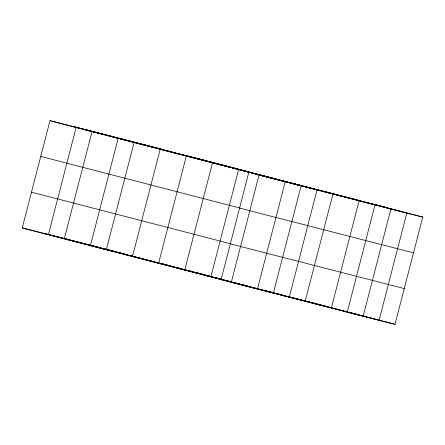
<?xml version="1.0" encoding="UTF-8"?>
<svg xmlns="http://www.w3.org/2000/svg" width="445" height="445" viewBox="0 0 445 445"><rect width="100%" height="100%" fill="white"/><g stroke="black" fill="none" stroke-linecap="round" stroke-linejoin="round"><path stroke-width="0.67" d="M127.982 255.068L22.25 227.912L49.985 120.667L422.75 217.088L395.015 324.333L252.938 287.665L258.907 289.194M48.383 234.704L76.117 127.459L354.565 199.432L259.046 174.996L231.311 282.241L273.363 293.105L301.098 185.86L259.046 174.996M64.302 238.776L92.037 131.531M106.355 249.639L134.09 142.394M257.444 289.028L285.178 181.788M22.25 227.912L289.283 297.177L317.018 189.932M305.203 301.248L332.938 194.009M331.336 308.04L359.07 200.795L422.75 217.088M347.256 312.112L374.99 204.872M81.824 128.816L161.424 149.181L71.612 126.096L359.07 200.795M203.476 160.044L187.556 155.972L239.822 169.551L160.222 149.186L132.488 256.431L163.665 264.408M229.609 166.836L118.17 138.323L90.435 245.568L138.195 257.783M250.034 172.271L186.355 155.978L158.62 263.223L206.38 275.438M276.167 179.062L212.488 162.77L184.753 270.009L231.851 282.058M360.272 200.79L248.833 172.282L221.098 279.521L237.018 283.593M370.485 203.51L386.405 207.581L238.62 169.562L210.886 276.801L236.757 283.421M291.853 221.61L249.801 210.746M413.505 252.838L291.692 221.504M282.608 257.355L240.556 246.491M404.26 288.582L282.447 257.249M59.129 237.241L43.877 233.336L69.337 239.955L54.09 236.056M74.387 241.145L61.783 237.919L363.176 316.184L390.91 208.944L87.532 130.168M75.717 241.485L86.33 244.199M89.645 245.05L91.637 245.557M92.961 245.896L96.943 246.914M103.574 248.61L105.565 249.122M101.849 248.277L70.01 240.128L252.27 287.492L237.68 283.765M103.173 248.616L117.769 252.348M118.431 252.515L124.4 254.045M125.729 254.384L127.715 254.896M129.044 255.235L133.022 256.253L131.008 255.725M128.644 255.235L137.928 257.611M139.257 257.95L143.234 258.968M163.799 264.23L161.808 263.718L163.838 264.258M167.114 265.081L169.106 265.587M138.857 257.955L153.453 261.688M154.115 261.855L169.367 265.76L163.332 264.191M174.012 266.95L170.035 265.932L180.753 268.713M175.341 267.289L180.648 268.647M183.963 269.492L185.954 270.004L183.941 269.481M189.27 270.849L191.261 271.361M197.892 273.058L199.883 273.564M164.327 264.575L196.167 272.718L194.154 272.201M197.491 273.058L204.789 274.927M206.113 275.266L210.096 276.284M207.042 275.611L215.002 277.647M216.331 277.986L221.638 279.343M233.174 282.397L235.166 282.909M241.796 284.605L243.788 285.117M238.081 283.76L242.063 284.778M242.725 284.95L248.694 286.474M252.009 287.325L254 287.832M255.33 288.171L257.983 288.849M260.637 289.528L262.622 290.04M265.943 290.885L267.929 291.397M269.258 291.736L273.236 292.754L271.216 292.226M278.542 294.112L274.565 293.094L285.284 295.88M279.872 294.451L281.863 294.963M283.187 295.302L285.178 295.808M288.493 296.659L290.485 297.165M260.236 289.534L268.196 291.57M268.858 291.736L314.626 303.451L303.885 300.648M323.248 305.654L317.279 304.13L343.929 310.988M324.577 305.993L326.569 306.505M329.884 307.35L331.875 307.862M231.311 282.241L262.489 290.212M263.151 290.385L326.83 306.677L286.625 296.231M342.75 310.749L358.008 314.654M289.283 297.177L337.043 309.392M337.705 309.564L395.015 324.333M119.371 138.317L145.504 145.109M380.697 206.224L406.83 213.016L379.096 320.255L352.963 313.469M49.985 120.667L76.117 127.459M240.1 208.093L40.74 156.417M239.588 208.026L249.639 210.641M230.855 243.843L31.495 192.162M230.343 243.771L241.068 246.558M108.224 249.806L114.254 251.369M118.943 252.588L120.957 253.11M122.297 253.461L124.305 253.984M125.646 254.329L127.654 254.852M165.178 264.603L170.541 265.999M171.881 266.344L173.889 266.867M177.244 267.74L181.098 268.68M187.295 270.349L193.163 271.812M196.006 272.613L204.717 274.877M208.065 275.75L210.073 276.273M291.825 297.516L297.182 298.906M300.536 299.78L302.544 300.303M345.27 311.339L355.989 314.126M92.977 245.907L98.334 247.298M101.688 248.171L103.696 248.694M105.037 249.039L115.756 251.826M143.902 259.14L146.583 259.836M147.918 260.186L149.932 260.703M151.272 261.054L161.991 263.841M182.094 269.064L192.813 271.851M197.508 273.069L202.864 274.465M204.205 274.81L208.227 275.856M209.567 276.206L214.929 277.597M216.27 277.947L221.627 279.338M224.981 280.211L226.989 280.728M228.33 281.079L230.338 281.602M231.678 281.952L233.692 282.469M243.743 285.084L245.751 285.607M265.854 290.83L267.862 291.353"/></g></svg>
